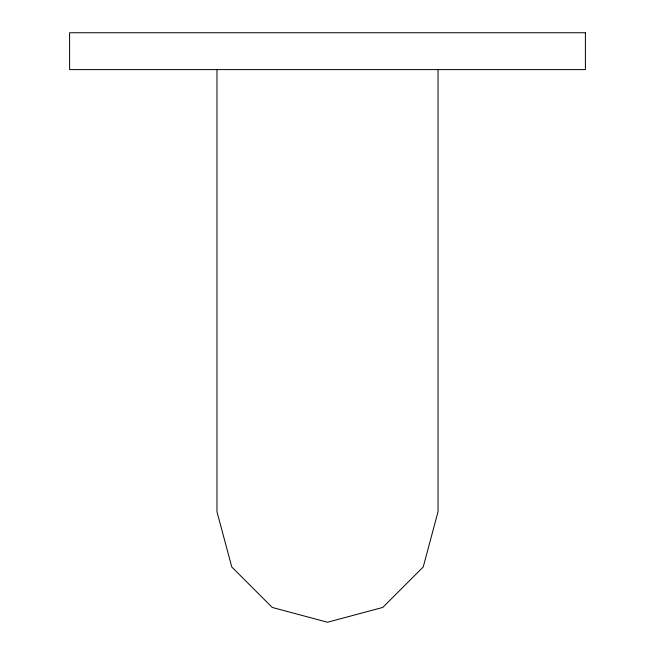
<?xml version="1.0" encoding="UTF-8"?>
<svg xmlns="http://www.w3.org/2000/svg" width="655" height="655" viewBox="0 0 655 655"><rect width="100%" height="100%" fill="white"/><g stroke="black" fill="none" stroke-linecap="round" stroke-linejoin="round"><path stroke-width="0.98" d="M438.031 69.594L438.031 511.719L423.22 566.984L382.766 607.439L327.5 622.25L272.234 607.439L231.78 566.984L216.969 511.719L216.969 69.594M585.406 32.75L69.594 32.75L69.594 69.594L585.406 69.594L585.406 32.75"/></g></svg>
